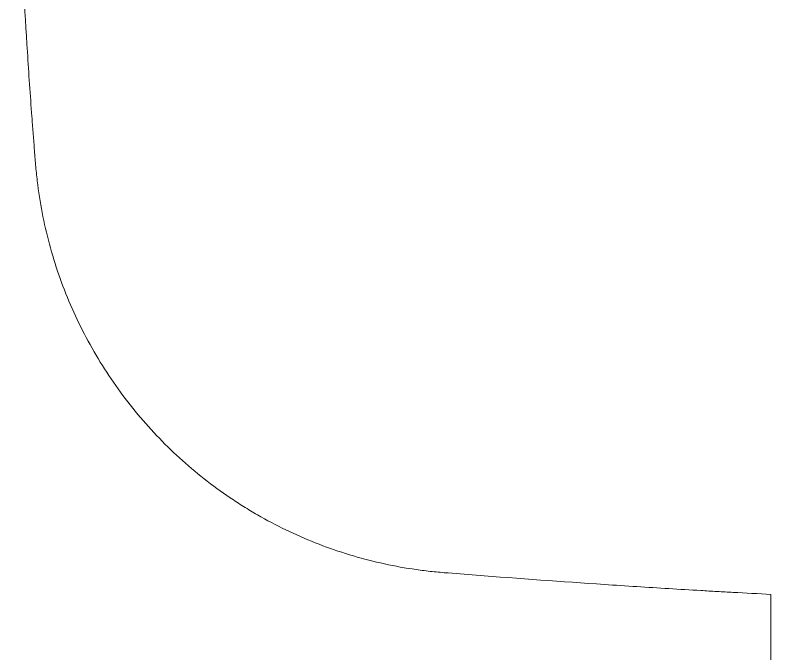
# Model space of a CAD drawing. Extents: x 1268 to 7307, y -579 to 1973.
# Drawn here: x 4806.4 to 4891.1, y 1082.1 to 1153.7 of the extents above; entities that cross this region are included whole.
import ezdxf

# ---------------------------------------------------------------- set-up
doc = ezdxf.new("R2010")
doc.units = 0
doc.header["$LTSCALE"] = 20
doc.header["$MEASUREMENT"] = 0
doc.layers.get('0').update_dxf_attribs({"linetype": 'CONTINUOUS'})

# ---------------------------------------------------------------- blocks, each defined once
blk = doc.blocks.new('A$C2ADB0934')
at = {"color": 7, "linetype": 'Continuous', "lineweight": 15}
for points, knots in [([(212.175, 95.35, 0), (210.762, 95.424, 0), (209.348, 95.501, 0), (207.335, 95.613, 0), (206.734, 95.647, 0), (205.534, 95.715, 0), (204.933, 95.75, 0), (203.133, 95.856, 0), (201.932, 95.928, 0), (198.332, 96.148, 0), (195.931, 96.302, 0), (188.733, 96.783, 0), (183.936, 97.13, 0), (177.941, 97.597, 0), (176.742, 97.693, 0), (174.944, 97.837, 0), (174.346, 97.894, 0), (173.151, 98.032, 0), (172.555, 98.112, 0), (169.583, 98.564, 0), (167.231, 99.098, 0), (162.63, 100.501, 0), (160.379, 101.371, 0), (157.116, 102.911, 0), (156.046, 103.464, 0), (154.474, 104.351, 0), (153.955, 104.656, 0), (152.929, 105.284, 0), (152.422, 105.608, 0), (149.915, 107.271, 0), (148.005, 108.748, 0), (144.419, 111.961, 0), (142.742, 113.698, 0), (139.655, 117.397, 0), (138.245, 119.358, 0), (135.722, 123.465, 0), (134.61, 125.609, 0), (132.703, 130.037, 0), (131.911, 132.32, 0), (130.661, 136.977, 0), (130.205, 139.351, 0), (129.851, 142.344, 0), (129.791, 142.944, 0), (129.692, 144.146, 0), (129.643, 144.747, 0), (129.548, 145.948, 0), (129.501, 146.55, 0), (129.431, 147.451, 0), (129.408, 147.752, 0), (129.363, 148.353, 0), (129.341, 148.653, 0), (129.14, 151.36, 0), (128.974, 153.764, 0), (128.514, 160.985, 0), (128.259, 165.8, 0), (127.646, 180.255, 0), (127.442, 189.901, 0), (127.442, 199.546, 0)], [0.7121402, 0.7121402, 0.7121402, 0.7121402, 0.719641, 0.719641, 0.7228269, 0.7228269, 0.7260128, 0.7260128, 0.7323846, 0.7323846, 0.7451281, 0.7451281, 0.7706153, 0.7706153, 0.7769871, 0.7769871, 0.780173, 0.780173, 0.7833589, 0.7833589, 0.7961025, 0.7961025, 0.8088461, 0.8088461, 0.8152179, 0.8152179, 0.8184038, 0.8184038, 0.8215897, 0.8215897, 0.8343333, 0.8343333, 0.8470769, 0.8470769, 0.8598205, 0.8598205, 0.8725641, 0.8725641, 0.8853077, 0.8853077, 0.8980513, 0.8980513, 0.9012372, 0.9012372, 0.9044231, 0.9044231, 0.907609, 0.907609, 0.9092019, 0.9092019, 0.9107949, 0.9107949, 0.9235384, 0.9235384, 0.9490256, 0.9490256, 1, 1, 1, 1]), ([(672.154, 199.546, 0), (672.047, 192.348, 0), (671.832, 177.952, 0), (670.209, 158.757, 0), (668.23, 141.962, 0), (665.997, 127.566, 0), (663.463, 115.015, 0), (660.469, 104.396, 0), (657.129, 95.654, 0), (653.032, 87.142, 0), (648.217, 79.018, 0), (642.782, 71.414, 0), (636.738, 64.291, 0), (630.034, 57.656, 0), (622.299, 51.223, 0), (613.65, 45.095, 0), (604.043, 39.287, 0), (593.937, 34.203, 0), (583.318, 29.82, 0), (572.276, 26.331, 0), (560.901, 23.68, 0), (549.372, 21.67, 0), (537.75, 20.099, 0), (526.097, 18.779, 0), (506.903, 16.579, 0), (480.164, 13.547, 0), (444.945, 10.317, 0), (408.828, 7.614, 0), (373.36, 5.584, 0), (337.41, 4.205, 0), (301.988, 3.479, 0), (266.51, 3.427, 0), (230.99, 4.199, 0), (195.445, 5.817, 0), (171.802, 7.703, 0), (159.981, 8.645, 0)], [0, 0, 0, 0, 0.034021, 0.068042, 0.090999, 0.113959, 0.136898, 0.151485, 0.166072, 0.181093, 0.196113, 0.210689, 0.225264, 0.24027, 0.255278, 0.27285, 0.290421, 0.308406, 0.326391, 0.344797, 0.363219, 0.381705, 0.400248, 0.418798, 0.43729, 0.491814, 0.546337, 0.604904, 0.663471, 0.719441, 0.775416, 0.831384, 0.887588, 0.943799, 1, 1, 1, 1]), ([(212.175, 95.309, 0), (212.175, 95.323, 0), (212.175, 95.336, 0), (212.175, 95.35, 0), (212.175, 95.35, 0), (212.175, 95.35, 0), (212.175, 95.35, 0)], [0, 0, 0, 0, 0.00004062858, 0.00004062858, 0.00004062858, 0.00004068858, 0.00004068858, 0.00004068858, 0.00004068858])]:
    blk.add_open_spline(points, degree=3, knots=knots, dxfattribs=at)
blk.add_open_spline([(212.171, 64.251, 0), (212.172, 74.577, 0), (212.174, 84.941, 0), (212.175, 95.309, 0)], degree=3, dxfattribs=at)

msp = doc.modelspace()

# ---------------------------------------------------------------- block references
msp.add_blockref('A$C2ADB0934', (4678.934, 993.38, 0))

doc.saveas('drawing.dxf')
